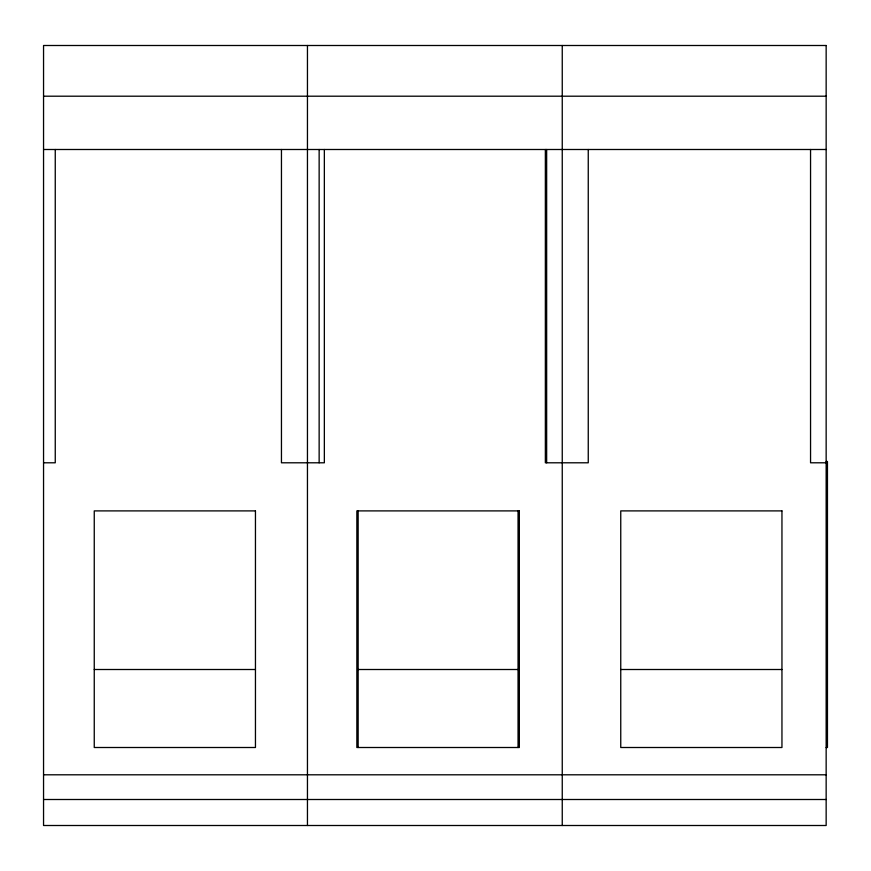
<?xml version="1.0" encoding="UTF-8"?>
<svg xmlns="http://www.w3.org/2000/svg" width="871" height="871" viewBox="0 0 871 871"><rect width="100%" height="100%" fill="white"/><g stroke="black" fill="none" stroke-linecap="round" stroke-linejoin="round"><path stroke-width="1.31" d="M43.55 96.202L826.154 96.202M43.55 149.496L826.154 149.496M826.154 461.499L827.45 461.499L827.45 747.503L826.154 747.503M43.55 462.795L55.254 462.795L55.254 149.496M826.154 462.795L810.553 462.795L810.553 149.496M94.253 669.505L255.453 669.505M358.21 669.505L518.049 669.505M620.751 669.505L781.951 669.505M43.55 774.798L826.154 774.798M43.55 799.502L826.154 799.502M588.252 149.496L588.252 462.795L545.355 462.795L545.355 149.496M562.252 45.499L562.252 825.501M546.65 149.496L546.65 462.795M518.049 510.896L518.049 747.503M358.155 510.896L358.155 747.503M324.35 149.496L324.35 462.795L281.453 462.795L281.453 149.496M319.145 149.496L319.145 462.795M307.452 45.499L307.452 825.501M826.154 45.499L43.55 45.499L43.55 825.501L826.154 825.501L826.154 45.499M255.453 510.896L94.253 510.896L94.253 747.503L255.453 747.503L255.453 510.896M519.345 510.896L356.849 510.896L356.849 747.503L519.345 747.503L519.345 510.896M781.951 510.896L620.751 510.896L620.751 747.503L781.951 747.503L781.951 510.896"/></g></svg>
